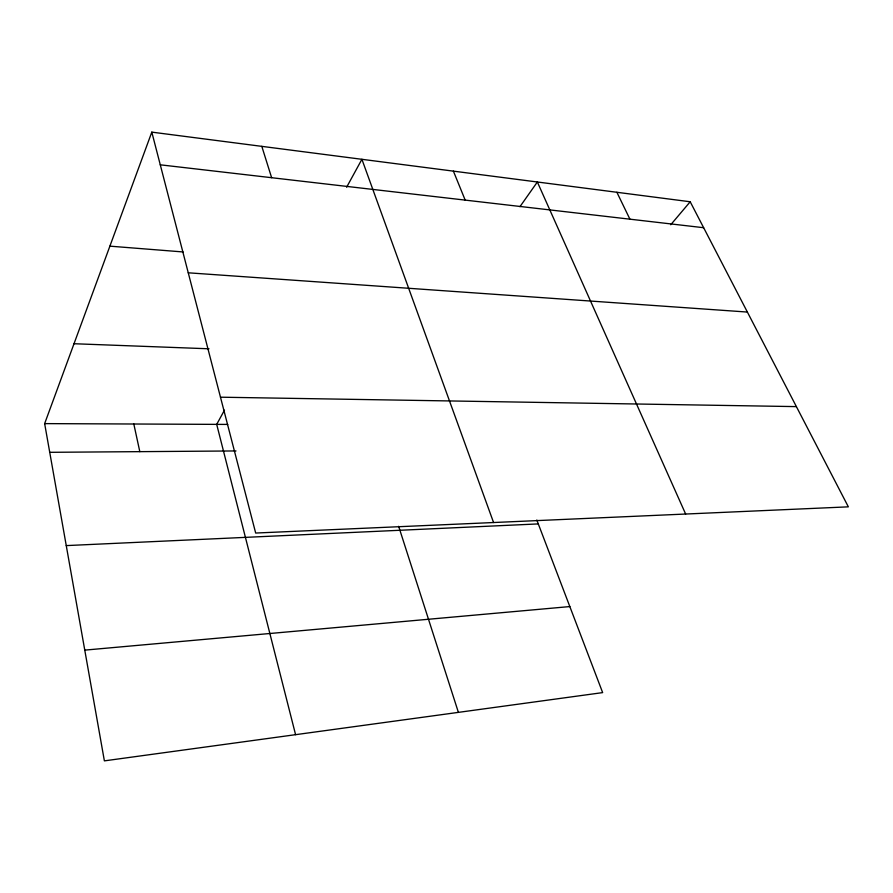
<?xml version="1.0" encoding="UTF-8"?>
<svg xmlns="http://www.w3.org/2000/svg" width="893" height="893" viewBox="0 0 893 893"><rect width="100%" height="100%" fill="white"/><g stroke="black" fill="none" stroke-linecap="round" stroke-linejoin="round"><path stroke-width="1.34" d="M536.816 520.027L602.652 692.611L104.381 760.869L44.65 423.617L151.81 132.131L690.2 201.762L848.35 506.844L255.677 533.043L151.81 132.131M224.478 410.166L216.698 424.365L295.583 734.682M346.618 187.229L361.911 159.3L493.572 522.528M519.949 206.696L537.352 181.993L685.645 514.033M670.743 224.757L690.2 201.762M84.768 650.126L569.834 606.57M66.249 545.601L538.3 523.912M49.729 452.316L235.998 450.943M44.65 423.617L227.737 424.421M220.482 397.195L796.4 406.616M74.019 343.727L209.018 348.795M188.256 272.8L747.374 312.059M109.884 246.155L183.076 251.949M160.271 164.814L703.651 227.715M616.884 192.285L629.911 219.176M453.398 171.132L465.186 200.11M398.646 526.312L458.399 712.38M261.805 146.352L271.628 177.696M133.816 424.008L139.81 451.657"/></g></svg>
